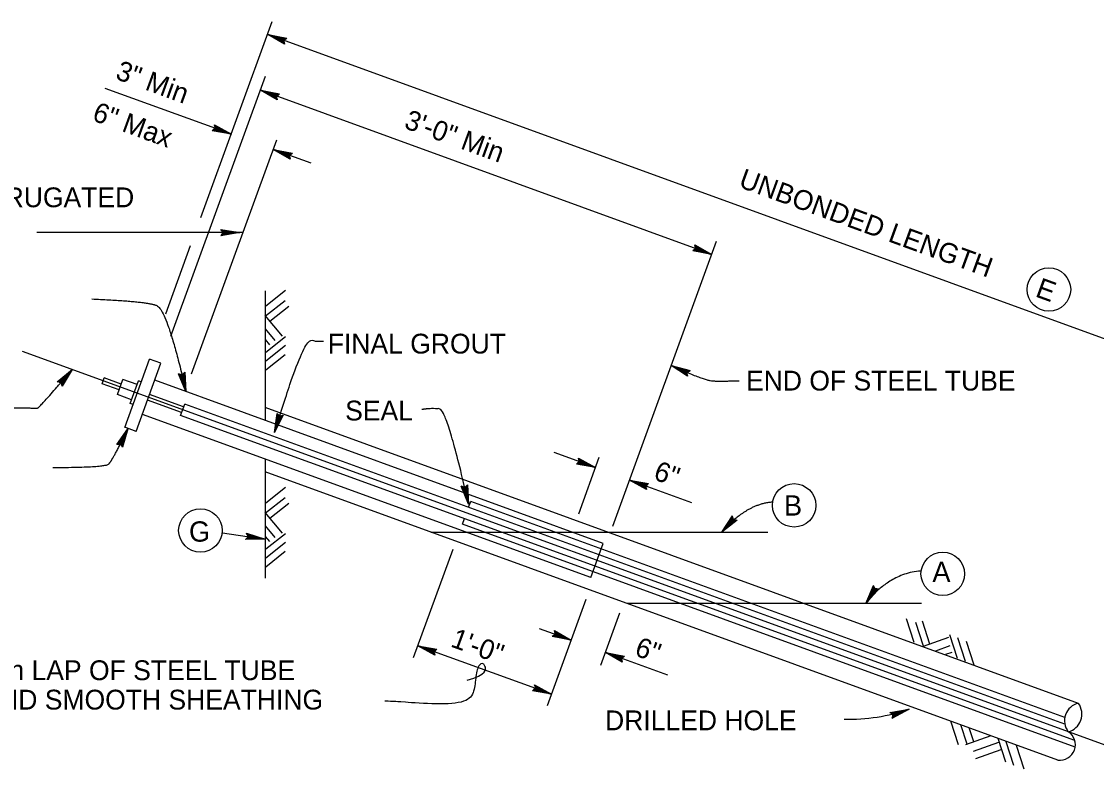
# Model space of a CAD drawing. Extents: x 0 to 2.83, y 0 to 1.83.
# Drawn here: x 0.382 to 1, y 0.39 to 0.828 of the extents above; entities that cross this region are included whole.
import ezdxf

# ---------------------------------------------------------------- set-up
doc = ezdxf.new("R2010")
doc.units = 0
for name, color, linetype in [('201 Center and Station Line', 7, 'Continuous'), ('212 Leaders and Dim Lines', 7, 'Continuous'), ('214 Text and Titles', 7, 'Continuous'), ('221 Structural Steel', 7, 'Continuous'), ('223 Existing Steel', 7, 'Continuous'), ('224 Existing Steel', 7, 'Continuous'), ('257 Ground Line', 7, 'Continuous')]:
    doc.layers.add(name, color=color, linetype=linetype)

msp = doc.modelspace()

# ---------------------------------------------------------------- linework, layer by layer
at = {"layer": '201 Center and Station Line'}
msp.add_line((1.54802, 0.21445), (0.38266, 0.63863), dxfattribs=at)
at = {"layer": '212 Leaders and Dim Lines'}
for p, q in [((0.48507, 0.71569), (0.52611, 0.82846)), ((1.1038, 0.60973), (0.52352, 0.82093)), ((0.53279, 0.81756), (0.52352, 0.82093)), ((0.53322, 0.81545), (0.52352, 0.82093)), ((0.52352, 0.82093), (0.53448, 0.8189)), ((0.53363, 0.81823), (0.52352, 0.82093)), ((0.52352, 0.82093), (0.53301, 0.8165)), ((0.53311, 0.81598), (0.52352, 0.82093)), ((0.52352, 0.82093), (0.5329, 0.81703)), ((0.53321, 0.81789), (0.52352, 0.82093)), ((0.52352, 0.82093), (0.53406, 0.81856)), ((0.53279, 0.81756), (0.53363, 0.81823)), ((0.53301, 0.8165), (0.53279, 0.81756)), ((0.53301, 0.8165), (0.53322, 0.81545)), ((0.53363, 0.81823), (0.53448, 0.8189)), ((0.46785, 0.64747), (0.52229, 0.79704)), ((0.50265, 0.7636), (0.43012, 0.78999)), ((0.77873, 0.69446), (0.51932, 0.78887)), ((0.52859, 0.7855), (0.51932, 0.78887)), ((0.52902, 0.78339), (0.51932, 0.78887)), ((0.51932, 0.78887), (0.53028, 0.78684)), ((0.52944, 0.78617), (0.51932, 0.78887)), ((0.51932, 0.78887), (0.52881, 0.78444)), ((0.52892, 0.78391), (0.51932, 0.78887)), ((0.51932, 0.78887), (0.5287, 0.78497)), ((0.52901, 0.78583), (0.51932, 0.78887)), ((0.51932, 0.78887), (0.52986, 0.7865)), ((0.52859, 0.7855), (0.51932, 0.78887)), ((0.52902, 0.78339), (0.51932, 0.78887)), ((0.51932, 0.78887), (0.53028, 0.78684)), ((0.52944, 0.78617), (0.51932, 0.78887)), ((0.51932, 0.78887), (0.52881, 0.78444)), ((0.52892, 0.78391), (0.51932, 0.78887)), ((0.51932, 0.78887), (0.5287, 0.78497)), ((0.52901, 0.78583), (0.51932, 0.78887)), ((0.51932, 0.78887), (0.52986, 0.7865)), ((0.52859, 0.7855), (0.52944, 0.78617)), ((0.52859, 0.7855), (0.52944, 0.78617)), ((0.52881, 0.78444), (0.52859, 0.7855)), ((0.52881, 0.78444), (0.52859, 0.7855)), ((0.52944, 0.78617), (0.53028, 0.78684)), ((0.52944, 0.78617), (0.53028, 0.78684)), ((0.52881, 0.78444), (0.52902, 0.78339)), ((0.52881, 0.78444), (0.52902, 0.78339)), ((0.49253, 0.7663), (0.49168, 0.76563)), ((0.49338, 0.76697), (0.49253, 0.7663)), ((0.49253, 0.7663), (0.50265, 0.7636)), ((0.49316, 0.76803), (0.49294, 0.76908)), ((0.49294, 0.76908), (0.50265, 0.7636)), ((0.49295, 0.76664), (0.50265, 0.7636)), ((0.49305, 0.76855), (0.50265, 0.7636)), ((0.50265, 0.7636), (0.49316, 0.76803)), ((0.49316, 0.76803), (0.49338, 0.76697)), ((0.50265, 0.7636), (0.49327, 0.7675)), ((0.49338, 0.76697), (0.50265, 0.7636)), ((0.47978, 0.62578), (0.52876, 0.76037)), ((0.50265, 0.7636), (0.49168, 0.76563)), ((0.50265, 0.7636), (0.49211, 0.76597)), ((0.54841, 0.74694), (0.52674, 0.75483)), ((0.53601, 0.75145), (0.52674, 0.75483)), ((0.53645, 0.74934), (0.52674, 0.75483)), ((0.52674, 0.75483), (0.53771, 0.75279)), ((0.53686, 0.75212), (0.52674, 0.75483)), ((0.52674, 0.75483), (0.53623, 0.7504)), ((0.53634, 0.74987), (0.52674, 0.75483)), ((0.52674, 0.75483), (0.53612, 0.75093)), ((0.53644, 0.75179), (0.52674, 0.75483)), ((0.52674, 0.75483), (0.53728, 0.75246)), ((0.53601, 0.75145), (0.53686, 0.75212)), ((0.53623, 0.7504), (0.53601, 0.75145)), ((0.53623, 0.7504), (0.53645, 0.74934)), ((0.53686, 0.75212), (0.53771, 0.75279)), ((0.50936, 0.70706), (0.39079, 0.70706)), ((0.49715, 0.70797), (0.49658, 0.70889)), ((0.49658, 0.70889), (0.50758, 0.70706)), ((0.50758, 0.70706), (0.49658, 0.70522)), ((0.49715, 0.70614), (0.49658, 0.70522)), ((0.49687, 0.70843), (0.50758, 0.70706)), ((0.50758, 0.70706), (0.49687, 0.70568)), ((0.50758, 0.70706), (0.49715, 0.70797)), ((0.49715, 0.70797), (0.49772, 0.70706)), ((0.49715, 0.70614), (0.50758, 0.70706)), ((0.49772, 0.70706), (0.49715, 0.70614)), ((0.50758, 0.70706), (0.49743, 0.70752)), ((0.49743, 0.7066), (0.50758, 0.70706)), ((0.49772, 0.70706), (0.50758, 0.70706)), ((0.46493, 0.66037), (0.47918, 0.69953)), ((0.72185, 0.5382), (0.78153, 0.70216)), ((0.76924, 0.69889), (0.76902, 0.69994)), ((0.76902, 0.69994), (0.77873, 0.69446)), ((0.76913, 0.69941), (0.77873, 0.69446)), ((0.77873, 0.69446), (0.76924, 0.69889)), ((0.76924, 0.69889), (0.76945, 0.69783)), ((0.77873, 0.69446), (0.76935, 0.69836)), ((0.76861, 0.69716), (0.76776, 0.69649)), ((0.77873, 0.69446), (0.76776, 0.69649)), ((0.77873, 0.69446), (0.76819, 0.69683)), ((0.76945, 0.69783), (0.76861, 0.69716)), ((0.76861, 0.69716), (0.77873, 0.69446)), ((0.76903, 0.69749), (0.77873, 0.69446)), ((0.76945, 0.69783), (0.77873, 0.69446)), ((0.76446, 0.62652), (0.75548, 0.6306)), ((0.76474, 0.62438), (0.75548, 0.6306)), ((0.75548, 0.6306), (0.76625, 0.62772)), ((0.76536, 0.62712), (0.75548, 0.6306)), ((0.75548, 0.6306), (0.7646, 0.62545)), ((0.76467, 0.62491), (0.75548, 0.6306)), ((0.75548, 0.6306), (0.76453, 0.62598)), ((0.76491, 0.62682), (0.75548, 0.6306)), ((0.75548, 0.6306), (0.76581, 0.62742)), ((0.4026, 0.62112), (0.41117, 0.62825)), ((0.40313, 0.62104), (0.41117, 0.62825)), ((0.41117, 0.62825), (0.40366, 0.62095)), ((0.41117, 0.62825), (0.4042, 0.62087)), ((0.40473, 0.62078), (0.41117, 0.62825)), ((0.40489, 0.62027), (0.41117, 0.62825)), ((0.40505, 0.61975), (0.41117, 0.62825)), ((0.41117, 0.62825), (0.40522, 0.61924)), ((0.41117, 0.62825), (0.40538, 0.61872)), ((0.47331, 0.6255), (0.47229, 0.62585)), ((0.47655, 0.61554), (0.47229, 0.62585)), ((0.47655, 0.61554), (0.4728, 0.62568)), ((0.47331, 0.6255), (0.47655, 0.61554)), ((0.47434, 0.62516), (0.47331, 0.6255)), ((0.47383, 0.62533), (0.47655, 0.61554)), ((0.4751, 0.62592), (0.47434, 0.62516)), ((0.47434, 0.62516), (0.47655, 0.61554)), ((0.47655, 0.61554), (0.47472, 0.62554)), ((0.4751, 0.62592), (0.47587, 0.62667)), ((0.47655, 0.61554), (0.4751, 0.62592)), ((0.47549, 0.62629), (0.47655, 0.61554)), ((0.47587, 0.62667), (0.47655, 0.61554)), ((0.76446, 0.62652), (0.76536, 0.62712)), ((0.7646, 0.62545), (0.76446, 0.62652)), ((0.7646, 0.62545), (0.76474, 0.62438)), ((0.76536, 0.62712), (0.76625, 0.62772)), ((0.40366, 0.62095), (0.4026, 0.62112)), ((0.40366, 0.62095), (0.40473, 0.62078)), ((0.40473, 0.62078), (0.40505, 0.61975)), ((0.40505, 0.61975), (0.40538, 0.61872)), ((0.52751, 0.59196), (0.52892, 0.60302)), ((0.52751, 0.59196), (0.52928, 0.60261)), ((0.52964, 0.60221), (0.52751, 0.59196)), ((0.53244, 0.60196), (0.52751, 0.59196)), ((0.53191, 0.60182), (0.52751, 0.59196)), ((0.52999, 0.60181), (0.52751, 0.59196)), ((0.52751, 0.59196), (0.53139, 0.60168)), ((0.52751, 0.59196), (0.53087, 0.60154)), ((0.53035, 0.6014), (0.52751, 0.59196)), ((0.52964, 0.60221), (0.52892, 0.60302)), ((0.53035, 0.6014), (0.52964, 0.60221)), ((0.53139, 0.60168), (0.53035, 0.6014)), ((0.53139, 0.60168), (0.53244, 0.60196)), ((0.43677, 0.58512), (0.44316, 0.59425)), ((0.43731, 0.58517), (0.44316, 0.59425)), ((0.44316, 0.59425), (0.43785, 0.58523)), ((0.44316, 0.59425), (0.43838, 0.58529)), ((0.43892, 0.58535), (0.44316, 0.59425)), ((0.43921, 0.58489), (0.44316, 0.59425)), ((0.4395, 0.58444), (0.44316, 0.59425)), ((0.44316, 0.59425), (0.4398, 0.58399)), ((0.44316, 0.59425), (0.44009, 0.58353)), ((0.43785, 0.58523), (0.43677, 0.58512)), ((0.43785, 0.58523), (0.43892, 0.58535)), ((0.43892, 0.58535), (0.4395, 0.58444)), ((0.4395, 0.58444), (0.44009, 0.58353)), ((0.7119, 0.57182), (0.68814, 0.58047)), ((0.70263, 0.5752), (0.70179, 0.57453)), ((0.70241, 0.57625), (0.7022, 0.57731)), ((0.7022, 0.57731), (0.7119, 0.57182)), ((0.70221, 0.57486), (0.7119, 0.57182)), ((0.70227, 0.54532), (0.7141, 0.57782)), ((0.70231, 0.57678), (0.7119, 0.57182)), ((0.7119, 0.57182), (0.70241, 0.57625)), ((0.70241, 0.57625), (0.70263, 0.5752)), ((0.7119, 0.57182), (0.70252, 0.57572)), ((0.70263, 0.5752), (0.7119, 0.57182)), ((0.70179, 0.57453), (0.70094, 0.57386)), ((0.7119, 0.57182), (0.70094, 0.57386)), ((0.7119, 0.57182), (0.70136, 0.57419)), ((0.70179, 0.57453), (0.7119, 0.57182)), ((0.76736, 0.55164), (0.73148, 0.5647)), ((0.74075, 0.56132), (0.73148, 0.5647)), ((0.74119, 0.55921), (0.73148, 0.5647)), ((0.73148, 0.5647), (0.74244, 0.56266)), ((0.7416, 0.56199), (0.73148, 0.5647)), ((0.73148, 0.5647), (0.74097, 0.56027)), ((0.74108, 0.55974), (0.73148, 0.5647)), ((0.73148, 0.5647), (0.74086, 0.56079)), ((0.74117, 0.56166), (0.73148, 0.5647)), ((0.73148, 0.5647), (0.74202, 0.56233)), ((0.7416, 0.56199), (0.74244, 0.56266)), ((0.63577, 0.56083), (0.63475, 0.56117)), ((0.639, 0.55087), (0.63475, 0.56117)), ((0.639, 0.55087), (0.63526, 0.561)), ((0.63577, 0.56083), (0.639, 0.55087)), ((0.63679, 0.56048), (0.63577, 0.56083)), ((0.63628, 0.56066), (0.639, 0.55087)), ((0.63756, 0.56124), (0.63679, 0.56048)), ((0.63679, 0.56048), (0.639, 0.55087)), ((0.639, 0.55087), (0.63718, 0.56086)), ((0.63756, 0.56124), (0.63833, 0.56199)), ((0.639, 0.55087), (0.63756, 0.56124)), ((0.63795, 0.56162), (0.639, 0.55087)), ((0.63833, 0.56199), (0.639, 0.55087)), ((0.74075, 0.56132), (0.7416, 0.56199)), ((0.74097, 0.56027), (0.74075, 0.56132)), ((0.74097, 0.56027), (0.74119, 0.55921)), ((0.78448, 0.53478), (0.7906, 0.5441)), ((0.79089, 0.54306), (0.7906, 0.5441)), ((0.78448, 0.53478), (0.79075, 0.54358)), ((0.79089, 0.54306), (0.78448, 0.53478)), ((0.79104, 0.54254), (0.78448, 0.53478)), ((0.79118, 0.54203), (0.78448, 0.53478)), ((0.78448, 0.53478), (0.79171, 0.54192)), ((0.78448, 0.53478), (0.79224, 0.54182)), ((0.79277, 0.54171), (0.78448, 0.53478)), ((0.7933, 0.54161), (0.78448, 0.53478)), ((0.79118, 0.54203), (0.79089, 0.54306)), ((0.79224, 0.54182), (0.79118, 0.54203)), ((0.79224, 0.54182), (0.7933, 0.54161)), ((0.49747, 0.53431), (0.522, 0.53076)), ((0.51154, 0.53134), (0.51085, 0.53052)), ((0.51181, 0.53316), (0.51138, 0.53415)), ((0.51138, 0.53415), (0.522, 0.53076)), ((0.51224, 0.53217), (0.51154, 0.53134)), ((0.51154, 0.53134), (0.522, 0.53076)), ((0.51159, 0.53366), (0.522, 0.53076)), ((0.522, 0.53076), (0.51181, 0.53316)), ((0.51181, 0.53316), (0.51224, 0.53217)), ((0.51189, 0.53176), (0.522, 0.53076)), ((0.522, 0.53076), (0.51202, 0.53267)), ((0.51224, 0.53217), (0.522, 0.53076)), ((0.61722, 0.53478), (0.81087, 0.53478)), ((0.522, 0.53076), (0.51085, 0.53052)), ((0.522, 0.53076), (0.5112, 0.53093)), ((0.60734, 0.46254), (0.63003, 0.52488)), ((0.86729, 0.49375), (0.87162, 0.50402)), ((0.86729, 0.49375), (0.87186, 0.50353)), ((0.87209, 0.50305), (0.86729, 0.49375)), ((0.87233, 0.50257), (0.86729, 0.49375)), ((0.87257, 0.50208), (0.86729, 0.49375)), ((0.86729, 0.49375), (0.87365, 0.50207)), ((0.86729, 0.49375), (0.87311, 0.50207)), ((0.87472, 0.50206), (0.86729, 0.49375)), ((0.87418, 0.50206), (0.86729, 0.49375)), ((0.87209, 0.50305), (0.87162, 0.50402)), ((0.87257, 0.50208), (0.87209, 0.50305)), ((0.87365, 0.50207), (0.87257, 0.50208)), ((0.87365, 0.50207), (0.87472, 0.50206)), ((0.68432, 0.43509), (0.70657, 0.49621)), ((0.71496, 0.45826), (0.7259, 0.48831)), ((0.89928, 0.49375), (0.72997, 0.49375)), ((0.69799, 0.47258), (0.67981, 0.4792)), ((0.68872, 0.47596), (0.68787, 0.47529)), ((0.6885, 0.47701), (0.68828, 0.47807)), ((0.68828, 0.47807), (0.69799, 0.47258)), ((0.68839, 0.47754), (0.69799, 0.47258)), ((0.69799, 0.47258), (0.6885, 0.47701)), ((0.6885, 0.47701), (0.68872, 0.47596)), ((0.69799, 0.47258), (0.68861, 0.47649)), ((0.68872, 0.47596), (0.69799, 0.47258)), ((0.68787, 0.47529), (0.68703, 0.47462)), ((0.69799, 0.47258), (0.68703, 0.47462)), ((0.69799, 0.47258), (0.68745, 0.47495)), ((0.68787, 0.47529), (0.69799, 0.47258)), ((0.6883, 0.47562), (0.69799, 0.47258)), ((0.68665, 0.44148), (0.60984, 0.46943)), ((0.61912, 0.46606), (0.60984, 0.46943)), ((0.61955, 0.46395), (0.60984, 0.46943)), ((0.60984, 0.46943), (0.62081, 0.4674)), ((0.61996, 0.46673), (0.60984, 0.46943)), ((0.60984, 0.46943), (0.61933, 0.465)), ((0.61944, 0.46447), (0.60984, 0.46943)), ((0.60984, 0.46943), (0.61922, 0.46553)), ((0.61954, 0.46639), (0.60984, 0.46943)), ((0.60984, 0.46943), (0.62038, 0.46706)), ((0.61912, 0.46606), (0.61996, 0.46673)), ((0.61933, 0.465), (0.61912, 0.46606)), ((0.61933, 0.465), (0.61955, 0.46395)), ((0.61996, 0.46673), (0.62081, 0.4674)), ((0.75345, 0.4524), (0.71757, 0.46546)), ((0.72684, 0.46208), (0.71757, 0.46546)), ((0.72727, 0.45997), (0.71757, 0.46546)), ((0.71757, 0.46546), (0.72853, 0.46342)), ((0.72769, 0.46275), (0.71757, 0.46546)), ((0.71757, 0.46546), (0.72706, 0.46103)), ((0.72717, 0.4605), (0.71757, 0.46546)), ((0.71757, 0.46546), (0.72695, 0.46156)), ((0.72726, 0.46242), (0.71757, 0.46546)), ((0.71757, 0.46546), (0.72811, 0.46309)), ((0.72769, 0.46275), (0.72853, 0.46342)), ((0.72684, 0.46208), (0.72769, 0.46275)), ((0.72706, 0.46103), (0.72684, 0.46208)), ((0.72706, 0.46103), (0.72727, 0.45997)), ((0.67737, 0.44485), (0.67653, 0.44418)), ((0.67716, 0.44591), (0.67694, 0.44696)), ((0.67694, 0.44696), (0.68665, 0.44148)), ((0.67705, 0.44644), (0.68665, 0.44148)), ((0.68665, 0.44148), (0.67716, 0.44591)), ((0.67716, 0.44591), (0.67737, 0.44485)), ((0.68665, 0.44148), (0.67727, 0.44538)), ((0.67737, 0.44485), (0.68665, 0.44148)), ((0.67653, 0.44418), (0.67568, 0.44351)), ((0.68665, 0.44148), (0.67568, 0.44351)), ((0.68665, 0.44148), (0.67611, 0.44385)), ((0.67653, 0.44418), (0.68665, 0.44148)), ((0.67695, 0.44452), (0.68665, 0.44148)), ((0.88112, 0.43108), (0.89212, 0.43286)), ((0.88153, 0.43073), (0.89212, 0.43286)), ((0.89212, 0.43286), (0.88195, 0.43039)), ((0.89212, 0.43286), (0.88229, 0.4276)), ((0.89212, 0.43286), (0.88236, 0.43004)), ((0.89212, 0.43286), (0.88241, 0.42812)), ((0.88254, 0.42865), (0.89212, 0.43286)), ((0.88266, 0.42917), (0.89212, 0.43286)), ((0.88278, 0.4297), (0.89212, 0.43286)), ((0.88195, 0.43039), (0.88112, 0.43108)), ((0.88195, 0.43039), (0.88278, 0.4297)), ((0.88254, 0.42865), (0.88229, 0.4276)), ((0.88278, 0.4297), (0.88254, 0.42865))]:
    msp.add_line(p, q, dxfattribs=at)
msp.add_arc((0.85744, 0.5355), 0.10835, 268.64284, 288.67149, dxfattribs=at)
for points, degree in [([(0.42242, 0.66886), (0.45363, 0.66754), (0.4657, 0.66275), (0.47655, 0.61554)], 2), ([(0.52751, 0.59196), (0.54352, 0.64513), (0.55319, 0.64453), (0.55319, 0.64453), (0.55561, 0.64453)], 2), ([(0.75548, 0.6306), (0.77443, 0.62199), (0.78361, 0.62148), (0.79448, 0.62182)], 2), ([(0.36651, 0.60653), (0.39039, 0.606), (0.39225, 0.60631), (0.41117, 0.62825)], 2), ([(0.639, 0.55087), (0.62661, 0.60495), (0.61815, 0.60616), (0.61211, 0.60525)], 2), ([(0.4, 0.5719), (0.42977, 0.57205), (0.43427, 0.5756), (0.44316, 0.59425)], 2), ([(0.81347, 0.55194), (0.80072, 0.55118), (0.79162, 0.54223), (0.78891, 0.53957), (0.78448, 0.53478)], 4), ([(0.89884, 0.51235), (0.8783, 0.51113), (0.86729, 0.49375), (0.86729, 0.49375), (0.86729, 0.49375)], 4), ([(0.6381, 0.4496), (0.64966, 0.45268), (0.64889, 0.45936), (0.64478, 0.45962), (0.64299, 0.45191), (0.64247, 0.44292), (0.63828, 0.4365), (0.62107, 0.43557), (0.59956, 0.43707), (0.59645, 0.43728), (0.59355, 0.43743), (0.59085, 0.43752)], 3)]:
    msp.add_open_spline(points, degree=degree, dxfattribs=at)
at = {"layer": '214 Text and Titles'}
for centre in [(0.97249, 0.67429), (0.82607, 0.55014), (0.48485, 0.5357), (0.91147, 0.51074)]:
    msp.add_circle(centre, 0.0125, dxfattribs=at)
at = {"layer": '221 Structural Steel'}
for p, q in [((0.44137, 0.595), (0.45565, 0.63423)), ((0.44792, 0.59271), (0.46217, 0.63186)), ((0.46217, 0.63186), (0.45565, 0.63423)), ((0.42834, 0.62013), (0.42953, 0.6234)), ((0.43813, 0.61657), (0.42834, 0.62013)), ((0.43932, 0.61984), (0.42953, 0.6234)), ((0.43713, 0.61383), (0.44032, 0.62257)), ((0.44847, 0.61961), (0.44032, 0.62257)), ((0.44451, 0.60871), (0.44926, 0.62176)), ((0.45089, 0.62117), (0.44926, 0.62176)), ((0.44529, 0.61086), (0.43713, 0.61383)), ((0.47521, 0.60677), (0.45564, 0.6139)), ((0.44614, 0.60811), (0.44451, 0.60871)), ((0.47402, 0.60351), (0.45445, 0.61063)), ((0.47343, 0.60188), (0.47581, 0.6084)), ((0.44792, 0.59271), (0.4414, 0.59508)), ((0.639, 0.54902), (0.64019, 0.55228)), ((0.98157, 0.42806), (0.64019, 0.55228)), ((0.63544, 0.53923), (0.63663, 0.54249)), ((0.9876, 0.41108), (0.63544, 0.53923))]:
    msp.add_line(p, q, dxfattribs=at)
at = {"layer": '223 Existing Steel'}
for p, q in [((0.9816, 0.42435), (0.47581, 0.6084)), ((0.98739, 0.41486), (0.47343, 0.60188))]:
    msp.add_line(p, q, dxfattribs=at)
at = {"layer": '224 Existing Steel'}
for p, q in [((0.71637, 0.52825), (0.45861, 0.62207)), ((0.70925, 0.50868), (0.45149, 0.60249)), ((0.70925, 0.50868), (0.71637, 0.52825))]:
    msp.add_line(p, q, dxfattribs=at)
at = {"layer": '257 Ground Line'}
for p, q in [((0.52208, 0.67355), (0.52208, 0.59897)), ((0.52246, 0.66493), (0.53366, 0.67383)), ((0.5223, 0.65907), (0.53351, 0.66797)), ((0.5248, 0.65604), (0.53563, 0.66463)), ((0.53202, 0.64743), (0.52209, 0.65928)), ((0.52786, 0.64488), (0.52219, 0.65165)), ((0.52475, 0.64255), (0.52225, 0.64553)), ((0.52249, 0.63834), (0.53369, 0.64724)), ((0.52237, 0.62807), (0.53358, 0.63697)), ((0.52253, 0.63331), (0.53374, 0.64221)), ((0.98948, 0.43624), (0.52208, 0.60636)), ((0.52208, 0.5768), (0.52208, 0.50826)), ((0.97761, 0.40361), (0.52208, 0.56941)), ((0.52246, 0.55167), (0.53366, 0.56057)), ((0.5223, 0.5458), (0.53351, 0.5547)), ((0.5248, 0.54278), (0.53563, 0.55137)), ((0.53202, 0.53416), (0.52209, 0.54601)), ((0.52786, 0.53161), (0.52219, 0.53838)), ((0.52475, 0.52928), (0.52225, 0.53227)), ((0.52249, 0.52507), (0.53369, 0.53397)), ((0.52253, 0.52004), (0.53374, 0.52894)), ((0.52237, 0.51481), (0.53358, 0.5237)), ((0.89496, 0.47127), (0.89056, 0.48488)), ((0.9004, 0.46906), (0.896, 0.48268)), ((0.90412, 0.47035), (0.89986, 0.4835)), ((0.91471, 0.47409), (0.90013, 0.46894)), ((0.91989, 0.46197), (0.91548, 0.47559)), ((0.92461, 0.46025), (0.9202, 0.47387)), ((0.92946, 0.45827), (0.92505, 0.47188)), ((0.91564, 0.4693), (0.90732, 0.46636)), ((0.91674, 0.46557), (0.91306, 0.46427)), ((0.92049, 0.41238), (0.91609, 0.42599)), ((0.92544, 0.41278), (0.92183, 0.42391)), ((0.92931, 0.41415), (0.92673, 0.42213)), ((0.93911, 0.41761), (0.92453, 0.41246)), ((0.94765, 0.40249), (0.94324, 0.41611)), ((0.9523, 0.40058), (0.9479, 0.41419)), ((0.94351, 0.41379), (0.92893, 0.40864)), ((0.94486, 0.40952), (0.93028, 0.40436)), ((0.9582, 0.39843), (0.9538, 0.41204))]:
    msp.add_line(p, q, dxfattribs=at)
for centre, radius, start, end in [((0.99157, 0.4263), 0.01015, 101.84418, 218.64471), ((0.98086, 0.43009), 0.01059, 284.97962, 35.50614), ((0.97878, 0.41247), 0.00893, 262.47038, 57.04447)]:
    msp.add_arc(centre, radius, start, end, dxfattribs=at)

# ---------------------------------------------------------------- texts
at = {"layer": '212 Leaders and Dim Lines'}
for s, rotation, p in [('3" Min', 340.00033, (0.43542, 0.79563)), ('6" Max', 340.00033, (0.42207, 0.77176)), ('3\'-0" Min', 340.00062, (0.60131, 0.76733)), ('6"', 340.00062, (0.74461, 0.56532)), ('1\'-0"', 340.00062, (0.62807, 0.46909)), ('6"', 340.00062, (0.73378, 0.46403))]:
    msp.add_text(s, height=0.011392, rotation=rotation, dxfattribs=at).set_placement(p)
at = {"layer": '214 Text and Titles'}
for s, height, rotation, p in [('UNBONDED LENGTH', 0.0113918, 340.00004, (0.79358, 0.73344)), ('E', 0.01157, 340.00062, (0.96411, 0.67044))]:
    msp.add_text(s, height=height, rotation=rotation, dxfattribs=at).set_placement(p)
for s, height, p in [('END OF CORRUGATED', 0.0113918, (0.27671, 0.72162)), ('FINAL GROUT', 0.0113918, (0.55803, 0.63746)), ('END OF STEEL TUBE', 0.0113918, (0.79841, 0.61619)), ('SEAL', 0.011392, (0.56803, 0.59897)), ('B', 0.01167, (0.82023, 0.54426)), ('G', 0.01167, (0.47829, 0.52926)), ('A', 0.01167, (0.90552, 0.50605)), ('Min LAP OF STEEL TUBE ', 0.0113918, (0.35901, 0.44961)), ('AND SMOOTH SHEATHING', 0.0113918, (0.35901, 0.43269)), ('DRILLED HOLE', 0.0113918, (0.7174, 0.42077))]:
    msp.add_text(s, height=height, dxfattribs=at).set_placement(p)

doc.saveas('drawing.dxf')
